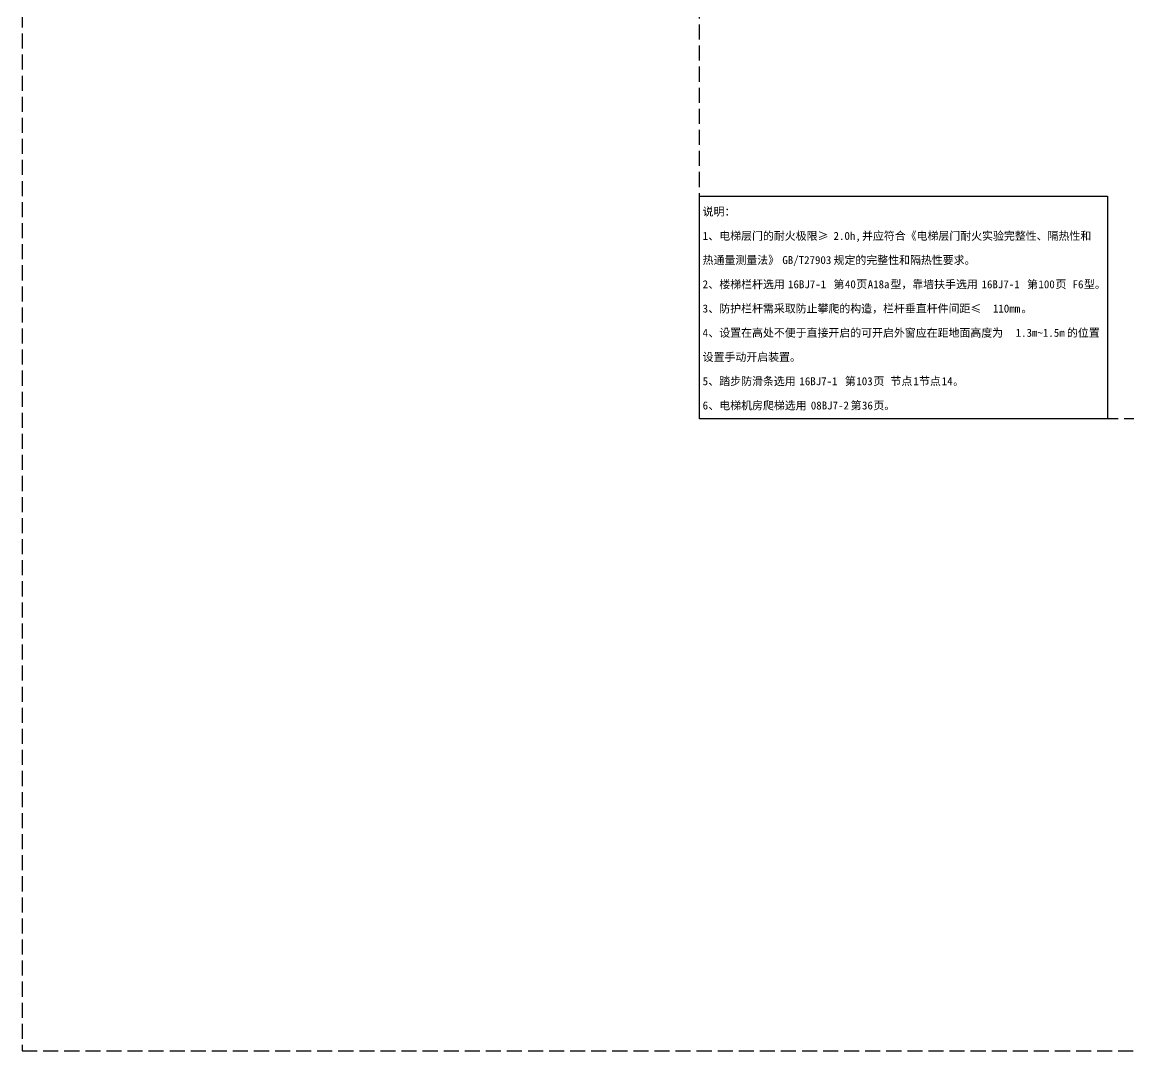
# Model space of a CAD drawing. Extents: x -10817 to 167545, y 26551 to 157048.
# Drawn here: x -10000 to 8377, y 26551 to 43641 of the extents above; entities that cross this region are included whole.
import ezdxf

# ---------------------------------------------------------------- set-up
doc = ezdxf.new("R2010")
doc.units = 0
doc.header["$LTSCALE"] = 1000
doc.header["$MEASUREMENT"] = 0
doc.linetypes.add('DASH', pattern=[0.35, 0.25, -0.1])
doc.layers.get('Defpoints').update_dxf_attribs({"color": 30, "linetype": 'DASH'})
doc.layers.add('图纸说明$0$A-ANNO-TEXT', color=255, linetype='Continuous')
doc.styles.add('图纸说明$0$Standard', font='')
doc.styles.get('图纸说明$0$Standard').set_extended_font_data('SimSun')

# ---------------------------------------------------------------- blocks, each defined once
blk = doc.blocks.new('图纸说明')
blk.add_lwpolyline([(0, 0), (6775, 0), (6775, -3700), (0, -3700)], close=True)
at = {"layer": '图纸说明$0$A-ANNO-TEXT', "style": '图纸说明$0$Standard'}
for s, height, p in [('说明：', 132.9, (50, -325)), ('1', 133, (50, -728)), ('、电梯层门的耐火极限≥', 132.91, (145, -728)), ('2.0h,', 132.9, (2224, -728)), ('并应符合《电梯层门耐火实验完整性、隔热性和', 132.91, (2696, -728)), ('热通量测量法》', 132.9, (50, -1130)), ('GB/T27903', 132.9, (1373, -1130)), ('规定的完整性和隔热性要求。', 132.91, (2224, -1130)), ('2', 133, (50, -1532)), ('、楼梯栏杆选用', 132.9, (145, -1532)), ('16BJ7-1', 132.9, (1468, -1532)), ('第', 133, (2224, -1532)), ('40', 132.9, (2413, -1532)), ('页', 133, (2602, -1532)), ('A18a', 132.9, (2791, -1532)), ('型，靠墙扶手选用', 132.9, (3169, -1532)), ('16BJ7-1', 132.9, (4681, -1532)), ('第', 133, (5437, -1532)), ('100', 132.9, (5626, -1532)), ('页', 133, (5910, -1532)), ('F6', 132.9, (6193, -1532)), ('型。', 132.9, (6382, -1532)), ('3', 133, (50, -1935)), ('、防护栏杆需采取防止攀爬的构造，栏杆垂直杆件间距≤', 132.91, (145, -1935)), ('110mm', 132.9, (4870, -1935)), ('。', 133, (5343, -1935)), ('、设置在高处不便于直接开启的可开启外窗应在距地面高度为', 132.91, (145, -2338)), ('的位置', 132.9, (6099, -2338)), ('4', 133, (50, -2338)), ('1.3m~1.5m', 132.9, (5248, -2338)), ('设置手动开启装置。', 132.9, (50, -2740)), ('5', 133, (50, -3142)), ('、踏步防滑条选用', 132.9, (145, -3142)), ('16BJ7-1', 132.9, (1657, -3142)), ('第', 133, (2413, -3142)), ('103', 132.9, (2602, -3142)), ('页', 133, (2885, -3142)), ('节点', 132.9, (3169, -3142)), ('1', 133, (3547, -3142)), ('节点', 132.9, (3642, -3142)), ('14', 132.9, (4020, -3142)), ('。', 133, (4209, -3142)), ('6', 133, (50, -3545)), ('、电梯机房爬梯选用', 132.9, (145, -3545)), ('08BJ7-2', 132.9, (1846, -3545)), ('第', 133, (2507, -3545)), ('36', 132.9, (2696, -3545)), ('页。', 132.9, (2885, -3545))]:
    blk.add_text(s, height=height, dxfattribs=at).set_placement(p)

msp = doc.modelspace()

# ---------------------------------------------------------------- linework, layer by layer
at = {"layer": 'Defpoints'}
for points in [[(-10000, 26551.2), (167544.9, 26551.2), (167544.9, 88601.2), (-10000, 88601.2)], [(1250, 65751.2), (38300, 65751.2), (38300, 37051.2), (1250, 37051.2)]]:
    msp.add_lwpolyline(points, close=True, dxfattribs=at)

# ---------------------------------------------------------------- block references
msp.add_blockref('图纸说明', (1250, 40751.2))

doc.saveas('drawing.dxf')
